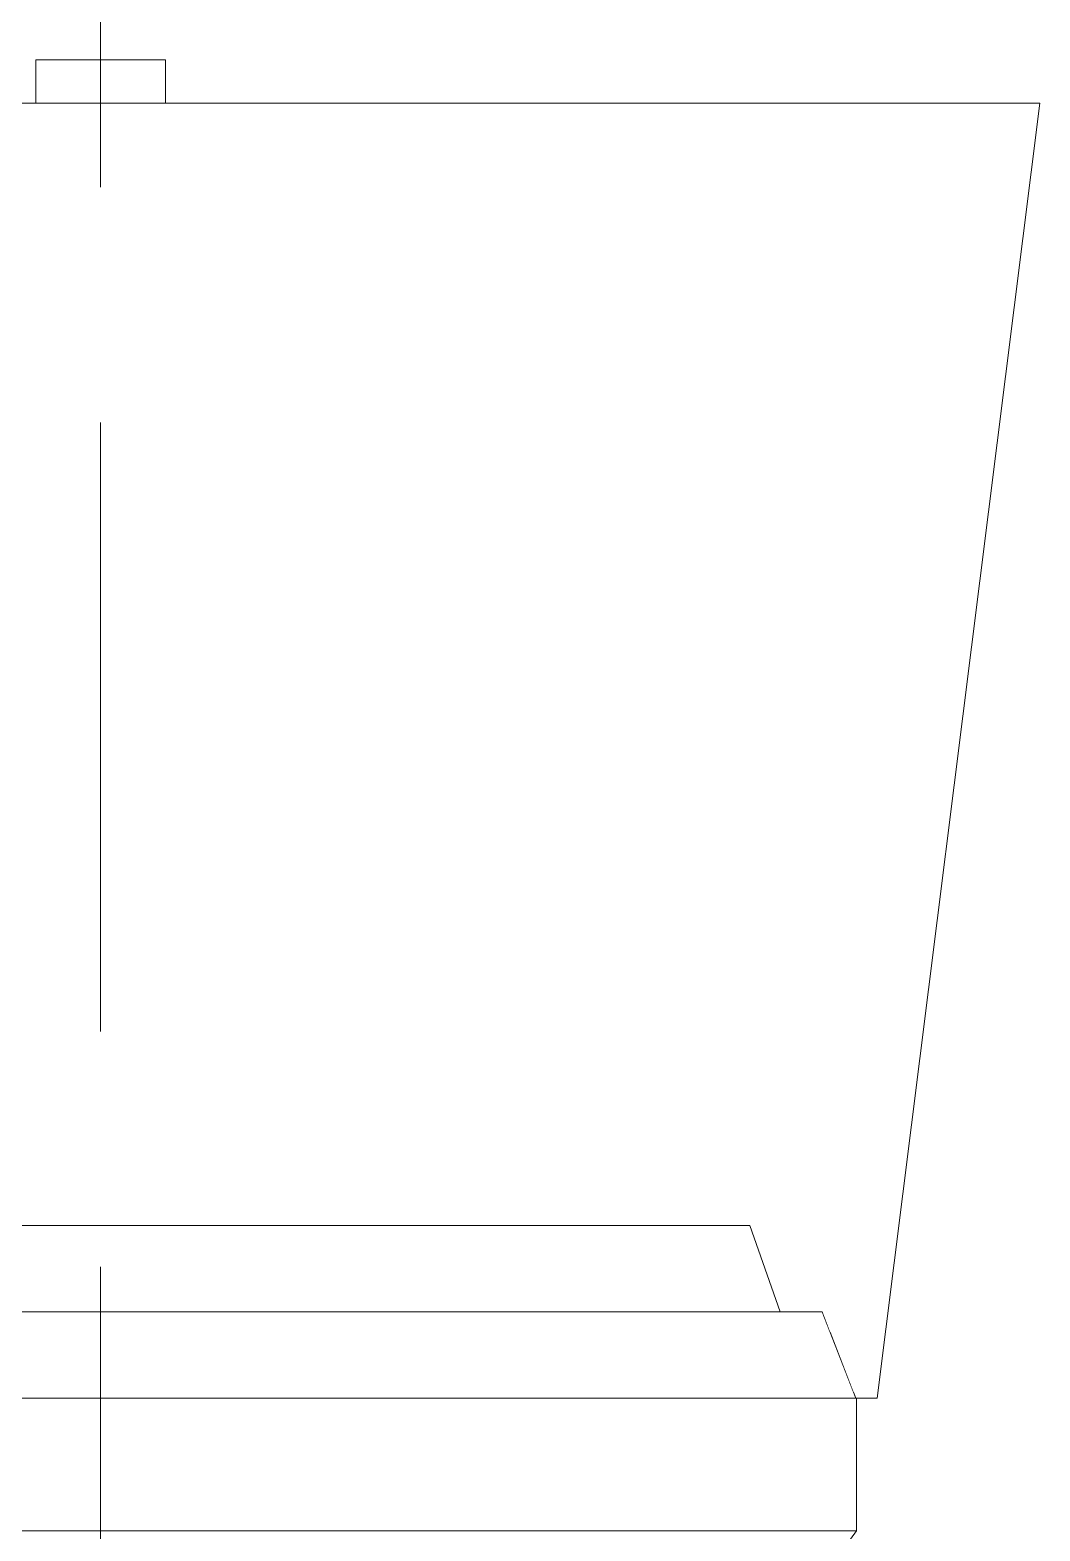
# Model space of a CAD drawing. Header units: millimetres. Extents: x 14397 to 67587, y -11631 to -8348.
# Drawn here: x 15923.7 to 16157.5, y -10928.2 to -10580.5 of the extents above; entities that cross this region are included whole.
import ezdxf

# ---------------------------------------------------------------- set-up
doc = ezdxf.new("R2010")
doc.units = ezdxf.units.MM
doc.header["$MEASUREMENT"] = 0
doc.linetypes.add('Hidden Line', pattern=[195.611112, 141.111112, -54.5])
doc.linetypes.add('Wipeout_Contour', pattern=[1000, 0, -1000])
doc.layers.add('NewA-Ee_40_20-M_GeneralFFAndEInternalSanitary', color=7, linetype='Continuous')
doc.layers.add('NewA-Zz_80_45_00-P_DetailInternal', color=7, linetype='Continuous')

# ---------------------------------------------------------------- blocks, each defined once
blk = doc.blocks.new('Section Elem_3_1', base_point=(6197.13, -111297.47))
at = {"color": 254, "linetype": 'Wipeout_Contour', "lineweight": 0, "ltscale": 58233.597259}
blk.add_wipeout([(16119.85, -10897.47), (16152.46, -10597.47), (16118.42, -10897.47)], dxfattribs=at).dxf.layer = 'NewA-Ee_40_20-M_GeneralFFAndEInternalSanitary'
at = {"color": 254, "linetype": 'Wipeout_Contour', "lineweight": 0, "ltscale": 58398.121299}
blk.add_wipeout([(16015.06, -11061.57), (16017.95, -11061.57), (16110.69, -10928.24)], dxfattribs=at).dxf.layer = 'NewA-Ee_40_20-M_GeneralFFAndEInternalSanitary'
at = {"color": 254, "linetype": 'Wipeout_Contour', "lineweight": 0, "ltscale": 58098.624633}
blk.add_wipeout([(16119.85, -10897.47), (16157.53, -10597.47), (16152.46, -10597.47)], dxfattribs=at).dxf.layer = 'NewA-Ee_40_20-M_GeneralFFAndEInternalSanitary'
at = {"color": 254, "linetype": 'Wipeout_Contour', "lineweight": 0, "ltscale": 58403.997663}
blk.add_wipeout([(16110.69, -10928.24), (16017.95, -11061.57), (16115.04, -10928.24)], dxfattribs=at).dxf.layer = 'NewA-Ee_40_20-M_GeneralFFAndEInternalSanitary'
at = {"color": 254, "linetype": 'Wipeout_Contour', "lineweight": 0, "ltscale": 58381.818754}
blk.add_wipeout([(16008.34, -11061.57), (16015.06, -11061.57), (16100.59, -10928.24)], dxfattribs=at).dxf.layer = 'NewA-Ee_40_20-M_GeneralFFAndEInternalSanitary'
at = {"color": 254, "linetype": 'Wipeout_Contour', "lineweight": 0, "ltscale": 58389.707203}
blk.add_wipeout([(16100.59, -10928.24), (16015.06, -11061.57), (16110.69, -10928.24)], dxfattribs=at).dxf.layer = 'NewA-Ee_40_20-M_GeneralFFAndEInternalSanitary'
at = {"color": 254, "linetype": 'Wipeout_Contour', "lineweight": 0, "ltscale": 77842.391551}
blk.add_wipeout([(16115.04, -10897.47), (16110.69, -10897.47), (16110.69, -10928.24), (16115.04, -10928.24)], dxfattribs=at).dxf.layer = 'NewA-Ee_40_20-M_GeneralFFAndEInternalSanitary'
at = {"color": 254, "linetype": 'Wipeout_Contour', "lineweight": 0, "ltscale": 58354.756193}
blk.add_wipeout([(16008.34, -11061.57), (16084.96, -10928.24), (15997.93, -11061.57)], dxfattribs=at).dxf.layer = 'NewA-Ee_40_20-M_GeneralFFAndEInternalSanitary'
at = {"color": 254, "linetype": 'Wipeout_Contour', "lineweight": 0, "ltscale": 58362.944693}
blk.add_wipeout([(16008.34, -11061.57), (16100.59, -10928.24), (16084.96, -10928.24)], dxfattribs=at).dxf.layer = 'NewA-Ee_40_20-M_GeneralFFAndEInternalSanitary'
at = {"color": 254, "linetype": 'Wipeout_Contour', "lineweight": 0, "ltscale": 77818.468849}
blk.add_wipeout([(16110.69, -10928.24), (16110.69, -10897.47), (16100.59, -10897.47), (16100.59, -10928.24)], dxfattribs=at).dxf.layer = 'NewA-Ee_40_20-M_GeneralFFAndEInternalSanitary'
at = {"color": 254, "linetype": 'Wipeout_Contour', "lineweight": 0, "ltscale": 58317.00665}
blk.add_wipeout([(15997.93, -11061.57), (16059.71, -10928.24), (15987.84, -11061.57)], dxfattribs=at).dxf.layer = 'NewA-Ee_40_20-M_GeneralFFAndEInternalSanitary'
at = {"layer": 'NewA-Ee_40_20-M_GeneralFFAndEInternalSanitary', "color": 1, "linetype": 'Continuous', "lineweight": 18}
blk.add_line((16115.04, -10928.24), (16110.69, -10928.24), dxfattribs=at)
at = {"color": 254, "linetype": 'Wipeout_Contour', "lineweight": 0, "ltscale": 58320.673216}
blk.add_wipeout([(15997.93, -11061.57), (16084.96, -10928.24), (16059.71, -10928.24)], dxfattribs=at).dxf.layer = 'NewA-Ee_40_20-M_GeneralFFAndEInternalSanitary'
at = {"color": 254, "linetype": 'Wipeout_Contour', "lineweight": 0, "ltscale": 77775.87819}
blk.add_wipeout([(16100.59, -10928.24), (16100.59, -10897.47), (16084.96, -10897.47), (16084.96, -10928.24)], dxfattribs=at).dxf.layer = 'NewA-Ee_40_20-M_GeneralFFAndEInternalSanitary'
at = {"color": 254, "linetype": 'Wipeout_Contour', "lineweight": 0, "ltscale": 58268.868279}
blk.add_wipeout([(15987.84, -11061.57), (16025.3, -10928.24), (15974.1, -11061.57)], dxfattribs=at).dxf.layer = 'NewA-Ee_40_20-M_GeneralFFAndEInternalSanitary'
at = {"layer": 'NewA-Ee_40_20-M_GeneralFFAndEInternalSanitary', "color": 1, "linetype": 'Continuous', "lineweight": 18}
blk.add_line((16110.69, -10928.24), (16100.59, -10928.24), dxfattribs=at)
at = {"color": 254, "linetype": 'Wipeout_Contour', "lineweight": 0, "ltscale": 58210.030942}
blk.add_wipeout([(15974.1, -11061.57), (15984.37, -10928.24), (15957.74, -11061.57)], dxfattribs=at).dxf.layer = 'NewA-Ee_40_20-M_GeneralFFAndEInternalSanitary'
at = {"color": 254, "linetype": 'Wipeout_Contour', "lineweight": 0, "ltscale": 58263.221285}
blk.add_wipeout([(15987.84, -11061.57), (16059.71, -10928.24), (16025.3, -10928.24)], dxfattribs=at).dxf.layer = 'NewA-Ee_40_20-M_GeneralFFAndEInternalSanitary'
at = {"color": 254, "linetype": 'Wipeout_Contour', "lineweight": 0, "ltscale": 77708.230815}
blk.add_wipeout([(16084.96, -10928.24), (16084.96, -10897.47), (16059.71, -10897.47), (16059.71, -10928.24)], dxfattribs=at).dxf.layer = 'NewA-Ee_40_20-M_GeneralFFAndEInternalSanitary'
at = {"color": 254, "linetype": 'Wipeout_Contour', "lineweight": 0, "ltscale": 58145.959726}
blk.add_wipeout([(15957.74, -11061.57), (15940.03, -10928.24), (15940.03, -11061.57)], dxfattribs=at).dxf.layer = 'NewA-Ee_40_20-M_GeneralFFAndEInternalSanitary'
at = {"color": 254, "linetype": 'Wipeout_Contour', "lineweight": 0, "ltscale": 58189.937803}
blk.add_wipeout([(15974.1, -11061.57), (16025.3, -10928.24), (15984.37, -10928.24)], dxfattribs=at).dxf.layer = 'NewA-Ee_40_20-M_GeneralFFAndEInternalSanitary'
at = {"layer": 'NewA-Ee_40_20-M_GeneralFFAndEInternalSanitary', "color": 1, "linetype": 'Continuous', "lineweight": 18}
blk.add_line((16100.59, -10928.24), (16084.96, -10928.24), dxfattribs=at)
at = {"color": 254, "linetype": 'Wipeout_Contour', "lineweight": 0, "ltscale": 77609.559009}
blk.add_wipeout([(16059.71, -10928.24), (16059.71, -10897.47), (16025.3, -10897.47), (16025.3, -10928.24)], dxfattribs=at).dxf.layer = 'NewA-Ee_40_20-M_GeneralFFAndEInternalSanitary'
at = {"color": 254, "linetype": 'Wipeout_Contour', "lineweight": 0, "ltscale": 58105.940372}
blk.add_wipeout([(15957.74, -11061.57), (15984.37, -10928.24), (15940.03, -10928.24)], dxfattribs=at).dxf.layer = 'NewA-Ee_40_20-M_GeneralFFAndEInternalSanitary'
at = {"layer": 'NewA-Ee_40_20-M_GeneralFFAndEInternalSanitary', "color": 1, "linetype": 'Continuous', "lineweight": 18}
blk.add_line((16084.96, -10928.24), (16059.71, -10928.24), dxfattribs=at)
at = {"color": 254, "linetype": 'Wipeout_Contour', "lineweight": 0, "ltscale": 77485.0109}
blk.add_wipeout([(16025.3, -10928.24), (16025.3, -10897.47), (15984.37, -10897.47), (15984.37, -10928.24)], dxfattribs=at).dxf.layer = 'NewA-Ee_40_20-M_GeneralFFAndEInternalSanitary'
at = {"color": 254, "linetype": 'Wipeout_Contour', "lineweight": 0, "ltscale": 58079.81678}
blk.add_wipeout([(15940.03, -11061.57), (15895.7, -10928.24), (15922.32, -11061.57)], dxfattribs=at).dxf.layer = 'NewA-Ee_40_20-M_GeneralFFAndEInternalSanitary'
at = {"layer": 'NewA-Ee_40_20-M_GeneralFFAndEInternalSanitary', "color": 1, "linetype": 'Continuous', "lineweight": 18}
for p, q in [((16017.95, -11061.57), (16115.04, -10928.24)), ((16059.71, -10928.24), (16025.3, -10928.24))]:
    blk.add_line(p, q, dxfattribs=at)
at = {"color": 254, "linetype": 'Wipeout_Contour', "lineweight": 0, "ltscale": 58017.762383}
blk.add_wipeout([(15940.03, -11061.57), (15940.03, -10928.24), (15895.7, -10928.24)], dxfattribs=at).dxf.layer = 'NewA-Ee_40_20-M_GeneralFFAndEInternalSanitary'
at = {"color": 254, "linetype": 'Wipeout_Contour', "lineweight": 0, "ltscale": 77344.167621}
blk.add_wipeout([(15984.37, -10928.24), (15984.37, -10897.47), (15940.03, -10897.47), (15940.03, -10928.24)], dxfattribs=at).dxf.layer = 'NewA-Ee_40_20-M_GeneralFFAndEInternalSanitary'
at = {"layer": 'NewA-Ee_40_20-M_GeneralFFAndEInternalSanitary', "color": 1, "linetype": 'Continuous', "lineweight": 18}
blk.add_line((16025.3, -10928.24), (15984.37, -10928.24), dxfattribs=at)
at = {"color": 254, "linetype": 'Wipeout_Contour', "lineweight": 0, "ltscale": 58058.316039}
blk.add_wipeout([(15984.32, -10897.47), (16025.22, -10897.47), (15982.19, -10877.47)], dxfattribs=at).dxf.layer = 'NewA-Ee_40_20-M_GeneralFFAndEInternalSanitary'
at = {"color": 254, "linetype": 'Wipeout_Contour', "lineweight": 0, "ltscale": 77197.841138}
blk.add_wipeout([(15940.03, -10928.24), (15940.03, -10897.47), (15895.7, -10897.47), (15895.7, -10928.24)], dxfattribs=at).dxf.layer = 'NewA-Ee_40_20-M_GeneralFFAndEInternalSanitary'
at = {"layer": 'NewA-Ee_40_20-M_GeneralFFAndEInternalSanitary', "color": 1, "linetype": 'Continuous', "lineweight": 18}
for p, q in [((15940.03, -10928.24), (15895.7, -10928.24)), ((15984.37, -10928.24), (15940.03, -10928.24))]:
    blk.add_line(p, q, dxfattribs=at)
at = {"color": 254, "linetype": 'Wipeout_Contour', "lineweight": 0, "ltscale": 57845.183995}
blk.add_wipeout([(15895.75, -10897.47), (15940.03, -10897.47), (15897.88, -10877.47)], dxfattribs=at).dxf.layer = 'NewA-Ee_40_20-M_GeneralFFAndEInternalSanitary'
at = {"color": 254, "linetype": 'Wipeout_Contour', "lineweight": 0, "ltscale": 58152.695505}
blk.add_wipeout([(16025.22, -10897.47), (16059.59, -10897.47), (16021.11, -10877.47)], dxfattribs=at).dxf.layer = 'NewA-Ee_40_20-M_GeneralFFAndEInternalSanitary'
at = {"color": 254, "linetype": 'Wipeout_Contour', "lineweight": 0, "ltscale": 57953.14588}
blk.add_wipeout([(15940.03, -10897.47), (15984.32, -10897.47), (15940.03, -10877.47)], dxfattribs=at).dxf.layer = 'NewA-Ee_40_20-M_GeneralFFAndEInternalSanitary'
at = {"color": 254, "linetype": 'Wipeout_Contour', "lineweight": 0, "ltscale": 58229.010956}
blk.add_wipeout([(16059.59, -10897.47), (16084.81, -10897.47), (16053.82, -10877.47)], dxfattribs=at).dxf.layer = 'NewA-Ee_40_20-M_GeneralFFAndEInternalSanitary'
at = {"color": 254, "linetype": 'Wipeout_Contour', "lineweight": 0, "ltscale": 57975.347852}
blk.add_wipeout([(15940.03, -10877.47), (15984.32, -10897.47), (15982.19, -10877.47)], dxfattribs=at).dxf.layer = 'NewA-Ee_40_20-M_GeneralFFAndEInternalSanitary'
at = {"color": 254, "linetype": 'Wipeout_Contour', "lineweight": 0, "ltscale": 58282.586477}
blk.add_wipeout([(16084.81, -10897.47), (16100.42, -10897.47), (16077.83, -10877.47)], dxfattribs=at).dxf.layer = 'NewA-Ee_40_20-M_GeneralFFAndEInternalSanitary'
at = {"color": 254, "linetype": 'Wipeout_Contour', "lineweight": 0, "ltscale": 57869.096952}
blk.add_wipeout([(15897.88, -10877.47), (15940.03, -10897.47), (15940.03, -10877.47)], dxfattribs=at).dxf.layer = 'NewA-Ee_40_20-M_GeneralFFAndEInternalSanitary'
at = {"color": 254, "linetype": 'Wipeout_Contour', "lineweight": 0, "ltscale": 58076.213127}
blk.add_wipeout([(15982.19, -10877.47), (16025.22, -10897.47), (16021.11, -10877.47)], dxfattribs=at).dxf.layer = 'NewA-Ee_40_20-M_GeneralFFAndEInternalSanitary'
at = {"color": 254, "linetype": 'Wipeout_Contour', "lineweight": 0, "ltscale": 58316.363436}
blk.add_wipeout([(16100.42, -10897.47), (16110.51, -10897.47), (16093.02, -10877.47)], dxfattribs=at).dxf.layer = 'NewA-Ee_40_20-M_GeneralFFAndEInternalSanitary'
at = {"layer": 'NewA-Ee_40_20-M_GeneralFFAndEInternalSanitary', "color": 1, "linetype": 'Continuous', "lineweight": 18}
for p, q in [((15895.75, -10897.47), (15940.03, -10897.47)), ((15940.03, -10897.47), (15984.32, -10897.47)), ((15984.32, -10897.47), (15984.37, -10897.47)), ((15984.37, -10897.47), (15984.32, -10897.47))]:
    blk.add_line(p, q, dxfattribs=at)
at = {"color": 254, "linetype": 'Wipeout_Contour', "lineweight": 0, "ltscale": 58163.95717}
blk.add_wipeout([(16021.11, -10877.47), (16059.59, -10897.47), (16053.82, -10877.47)], dxfattribs=at).dxf.layer = 'NewA-Ee_40_20-M_GeneralFFAndEInternalSanitary'
at = {"color": 254, "linetype": 'Wipeout_Contour', "lineweight": 0, "ltscale": 77772.084121}
blk.add_wipeout([(16102.84, -10877.47), (16110.51, -10897.47), (16114.86, -10897.47), (16107.07, -10877.47)], dxfattribs=at).dxf.layer = 'NewA-Ee_40_20-M_GeneralFFAndEInternalSanitary'
at = {"layer": 'NewA-Ee_40_20-M_GeneralFFAndEInternalSanitary', "color": 1, "linetype": 'Continuous', "lineweight": 18}
blk.add_line((16025.3, -10897.47), (15984.37, -10897.47), dxfattribs=at)
at = {"color": 254, "linetype": 'Wipeout_Contour', "lineweight": 0, "ltscale": 77670.900094}
blk.add_wipeout([(16114.47, -10896.49), (16114.86, -10897.47), (16118.42, -10897.47), (16138.24, -10597.47)], dxfattribs=at).dxf.layer = 'NewA-Ee_40_20-M_GeneralFFAndEInternalSanitary'
at = {"color": 254, "linetype": 'Wipeout_Contour', "lineweight": 0, "ltscale": 58095.35003}
blk.add_wipeout([(16047.63, -10877.47), (16013, -10857.47), (16016.7, -10877.47)], dxfattribs=at).dxf.layer = 'NewA-Ee_40_20-M_GeneralFFAndEInternalSanitary'
at = {"color": 254, "linetype": 'Wipeout_Contour', "lineweight": 0, "ltscale": 58231.842532}
blk.add_wipeout([(16053.82, -10877.47), (16084.81, -10897.47), (16077.83, -10877.47)], dxfattribs=at).dxf.layer = 'NewA-Ee_40_20-M_GeneralFFAndEInternalSanitary'
at = {"layer": 'NewA-Ee_40_20-M_GeneralFFAndEInternalSanitary', "color": 1, "linetype": 'Continuous', "lineweight": 18}
blk.add_line((16059.71, -10897.47), (16025.3, -10897.47), dxfattribs=at)
at = {"color": 254, "linetype": 'Wipeout_Contour', "lineweight": 0, "ltscale": 58081.544702}
blk.add_wipeout([(16138.24, -10597.47), (16118.42, -10897.47), (16152.46, -10597.47)], dxfattribs=at).dxf.layer = 'NewA-Ee_40_20-M_GeneralFFAndEInternalSanitary'
at = {"color": 254, "linetype": 'Wipeout_Contour', "lineweight": 0, "ltscale": 58104.262379}
blk.add_wipeout([(16047.63, -10877.47), (16042.45, -10857.47), (16013, -10857.47)], dxfattribs=at).dxf.layer = 'NewA-Ee_40_20-M_GeneralFFAndEInternalSanitary'
at = {"color": 254, "linetype": 'Wipeout_Contour', "lineweight": 0, "ltscale": 58277.321154}
blk.add_wipeout([(16077.83, -10877.47), (16100.42, -10897.47), (16093.02, -10877.47)], dxfattribs=at).dxf.layer = 'NewA-Ee_40_20-M_GeneralFFAndEInternalSanitary'
at = {"layer": 'NewA-Ee_40_20-M_GeneralFFAndEInternalSanitary', "color": 1, "linetype": 'Continuous', "lineweight": 18}
for p, q in [((16157.53, -10597.47), (16152.46, -10597.47)), ((16084.96, -10897.47), (16059.71, -10897.47))]:
    blk.add_line(p, q, dxfattribs=at)
at = {"color": 254, "linetype": 'Wipeout_Contour', "lineweight": 0, "ltscale": 58010.376465}
blk.add_wipeout([(16016.7, -10877.47), (15977.97, -10857.47), (15979.89, -10877.47)], dxfattribs=at).dxf.layer = 'NewA-Ee_40_20-M_GeneralFFAndEInternalSanitary'
at = {"color": 254, "linetype": 'Wipeout_Contour', "lineweight": 0, "ltscale": 58306.485979}
blk.add_wipeout([(16093.02, -10877.47), (16110.51, -10897.47), (16102.84, -10877.47)], dxfattribs=at).dxf.layer = 'NewA-Ee_40_20-M_GeneralFFAndEInternalSanitary'
at = {"layer": 'NewA-Ee_40_20-M_GeneralFFAndEInternalSanitary', "color": 1, "linetype": 'Continuous', "lineweight": 18}
blk.add_line((16100.59, -10897.47), (16084.96, -10897.47), dxfattribs=at)
at = {"color": 254, "linetype": 'Wipeout_Contour', "lineweight": 0, "ltscale": 58182.595319}
blk.add_wipeout([(16117.6, -10597.47), (16109.01, -10882.46), (16114.41, -10896.32)], dxfattribs=at).dxf.layer = 'NewA-Ee_40_20-M_GeneralFFAndEInternalSanitary'
at = {"color": 254, "linetype": 'Wipeout_Contour', "lineweight": 0, "ltscale": 58025.255773}
blk.add_wipeout([(16016.7, -10877.47), (16013, -10857.47), (15977.97, -10857.47)], dxfattribs=at).dxf.layer = 'NewA-Ee_40_20-M_GeneralFFAndEInternalSanitary'
at = {"color": 254, "linetype": 'Wipeout_Contour', "lineweight": 0, "ltscale": 77671.35626}
blk.add_wipeout([(16090.37, -10857.47), (16086.56, -10857.47), (16093.46, -10877.47), (16097.37, -10877.47)], dxfattribs=at).dxf.layer = 'NewA-Ee_40_20-M_GeneralFFAndEInternalSanitary'
at = {"layer": 'NewA-Ee_40_20-M_GeneralFFAndEInternalSanitary', "color": 1, "linetype": 'Continuous', "lineweight": 18}
for p, q in [((15982.19, -10877.47), (16021.11, -10877.47)), ((16110.69, -10897.47), (16100.59, -10897.47))]:
    blk.add_line(p, q, dxfattribs=at)
at = {"color": 254, "linetype": 'Wipeout_Contour', "lineweight": 0, "ltscale": 77502.26627}
blk.add_wipeout([(16117.6, -10597.47), (16114.41, -10896.32), (16114.47, -10896.49), (16138.24, -10597.47)], dxfattribs=at).dxf.layer = 'NewA-Ee_40_20-M_GeneralFFAndEInternalSanitary'
at = {"color": 254, "linetype": 'Wipeout_Contour', "lineweight": 0, "ltscale": 57915.678923}
blk.add_wipeout([(15979.89, -10877.47), (15940.03, -10857.47), (15940.03, -10877.47)], dxfattribs=at).dxf.layer = 'NewA-Ee_40_20-M_GeneralFFAndEInternalSanitary'
at = {"color": 254, "linetype": 'Wipeout_Contour', "lineweight": 0, "ltscale": 58242.673682}
blk.add_wipeout([(16093.46, -10877.47), (16077.72, -10857.47), (16084.38, -10877.47)], dxfattribs=at).dxf.layer = 'NewA-Ee_40_20-M_GeneralFFAndEInternalSanitary'
at = {"layer": 'NewA-Ee_40_20-M_GeneralFFAndEInternalSanitary', "color": 1, "linetype": 'Continuous', "lineweight": 18}
for p, q in [((16119.85, -10897.47), (16157.53, -10597.47)), ((16152.46, -10597.47), (16138.24, -10597.47)), ((16115.04, -10897.47), (16110.69, -10897.47)), ((16115.04, -10928.24), (16115.04, -10897.47)), ((16118.42, -10897.47), (16115.04, -10897.47)), ((16119.85, -10897.47), (16118.42, -10897.47))]:
    blk.add_line(p, q, dxfattribs=at)
at = {"color": 254, "linetype": 'Wipeout_Contour', "lineweight": 0, "ltscale": 57934.429024}
blk.add_wipeout([(15979.89, -10877.47), (15977.97, -10857.47), (15940.03, -10857.47)], dxfattribs=at).dxf.layer = 'NewA-Ee_40_20-M_GeneralFFAndEInternalSanitary'
at = {"color": 254, "linetype": 'Wipeout_Contour', "lineweight": 0, "ltscale": 58232.603416}
blk.add_wipeout([(16093.46, -10877.47), (16086.56, -10857.47), (16077.72, -10857.47)], dxfattribs=at).dxf.layer = 'NewA-Ee_40_20-M_GeneralFFAndEInternalSanitary'
at = {"color": 254, "linetype": 'Wipeout_Contour', "lineweight": 0, "ltscale": 57843.519475}
blk.add_wipeout([(15978.9, -10597.47), (15980.54, -10857.47), (16015.77, -10857.47)], dxfattribs=at).dxf.layer = 'NewA-Ee_40_20-M_GeneralFFAndEInternalSanitary'
at = {"color": 254, "linetype": 'Wipeout_Contour', "lineweight": 0, "ltscale": 97007.728847}
blk.add_wipeout([(16107.7, -10879.09), (16094.53, -10597.47), (16101.53, -10877.47), (16102.84, -10877.47), (16107.07, -10877.47)], dxfattribs=at).dxf.layer = 'NewA-Ee_40_20-M_GeneralFFAndEInternalSanitary'
at = {"color": 254, "linetype": 'Wipeout_Contour', "lineweight": 0, "ltscale": 57818.451097}
blk.add_wipeout([(15940.03, -10877.47), (15902.1, -10857.47), (15900.18, -10877.47)], dxfattribs=at).dxf.layer = 'NewA-Ee_40_20-M_GeneralFFAndEInternalSanitary'
at = {"color": 254, "linetype": 'Wipeout_Contour', "lineweight": 0, "ltscale": 58212.275427}
blk.add_wipeout([(16084.38, -10877.47), (16064.05, -10857.47), (16070.33, -10877.47)], dxfattribs=at).dxf.layer = 'NewA-Ee_40_20-M_GeneralFFAndEInternalSanitary'
at = {"color": 254, "linetype": 'Wipeout_Contour', "lineweight": 0, "ltscale": 77437.265118}
blk.add_wipeout([(16117.6, -10597.47), (16094.53, -10597.47), (16107.7, -10879.09), (16109.01, -10882.46)], dxfattribs=at).dxf.layer = 'NewA-Ee_40_20-M_GeneralFFAndEInternalSanitary'
at = {"color": 254, "linetype": 'Wipeout_Contour', "lineweight": 0, "ltscale": 57838.744833}
blk.add_wipeout([(15940.03, -10877.47), (15940.03, -10857.47), (15902.1, -10857.47)], dxfattribs=at).dxf.layer = 'NewA-Ee_40_20-M_GeneralFFAndEInternalSanitary'
at = {"color": 254, "linetype": 'Wipeout_Contour', "lineweight": 0, "ltscale": 58206.338628}
blk.add_wipeout([(16084.38, -10877.47), (16077.72, -10857.47), (16064.05, -10857.47)], dxfattribs=at).dxf.layer = 'NewA-Ee_40_20-M_GeneralFFAndEInternalSanitary'
at = {"layer": 'NewA-Ee_40_20-M_GeneralFFAndEInternalSanitary', "color": 1, "linetype": 'Continuous', "lineweight": 18}
for p, q in [((16138.24, -10597.47), (16117.6, -10597.47)), ((15897.88, -10877.47), (15940.03, -10877.47)), ((15940.03, -10877.47), (15982.19, -10877.47)), ((16107.07, -10877.47), (16114.86, -10897.47))]:
    blk.add_line(p, q, dxfattribs=at)
at = {"color": 254, "linetype": 'Wipeout_Contour', "lineweight": 0, "ltscale": 57644.905336}
blk.add_wipeout([(15899.53, -10857.47), (15934.85, -10857.47), (15901.16, -10597.47)], dxfattribs=at).dxf.layer = 'NewA-Ee_40_20-M_GeneralFFAndEInternalSanitary'
at = {"color": 254, "linetype": 'Wipeout_Contour', "lineweight": 0, "ltscale": 58164.052482}
blk.add_wipeout([(16070.33, -10877.47), (16042.45, -10857.47), (16047.63, -10877.47)], dxfattribs=at).dxf.layer = 'NewA-Ee_40_20-M_GeneralFFAndEInternalSanitary'
at = {"color": 254, "linetype": 'Wipeout_Contour', "lineweight": 0, "ltscale": 76818.339426}
blk.add_wipeout([(15901.16, -10597.47), (15934.85, -10857.47), (15940.03, -10857.47), (15940.03, -10597.47)], dxfattribs=at).dxf.layer = 'NewA-Ee_40_20-M_GeneralFFAndEInternalSanitary'
at = {"color": 254, "linetype": 'Wipeout_Contour', "lineweight": 0, "ltscale": 58165.386873}
blk.add_wipeout([(16070.33, -10877.47), (16064.05, -10857.47), (16042.45, -10857.47)], dxfattribs=at).dxf.layer = 'NewA-Ee_40_20-M_GeneralFFAndEInternalSanitary'
at = {"layer": 'NewA-Ee_40_20-M_GeneralFFAndEInternalSanitary', "color": 1, "linetype": 'Continuous', "lineweight": 18}
blk.add_line((16021.11, -10877.47), (16053.82, -10877.47), dxfattribs=at)
at = {"color": 254, "linetype": 'Wipeout_Contour', "lineweight": 0, "ltscale": 76504.815516}
blk.add_wipeout([(15925.32, -10597.47), (15925.32, -10587.47), (15925.03, -10587.47), (15925.03, -10597.47)], dxfattribs=at).dxf.layer = 'NewA-Ee_40_20-M_GeneralFFAndEInternalSanitary'
at = {"color": 254, "linetype": 'Wipeout_Contour', "lineweight": 0, "ltscale": 57744.247913}
blk.add_wipeout([(15940.03, -10597.47), (15940.03, -10857.47), (15975.35, -10857.47)], dxfattribs=at).dxf.layer = 'NewA-Ee_40_20-M_GeneralFFAndEInternalSanitary'
at = {"color": 254, "linetype": 'Wipeout_Contour', "lineweight": 0, "ltscale": 96893.533835}
blk.add_wipeout([(16056.25, -10597.47), (16061.14, -10857.47), (16090.37, -10857.47), (16097.37, -10877.47), (16098.98, -10877.47)], dxfattribs=at).dxf.layer = 'NewA-Ee_40_20-M_GeneralFFAndEInternalSanitary'
at = {"color": 254, "linetype": 'Wipeout_Contour', "lineweight": 0, "ltscale": 77368.420135}
blk.add_wipeout([(16094.53, -10597.47), (16056.25, -10597.47), (16098.98, -10877.47), (16101.53, -10877.47)], dxfattribs=at).dxf.layer = 'NewA-Ee_40_20-M_GeneralFFAndEInternalSanitary'
at = {"layer": 'NewA-Ee_40_20-M_GeneralFFAndEInternalSanitary', "color": 1, "linetype": 'Continuous', "lineweight": 18}
for p, q in [((16117.6, -10597.47), (16094.53, -10597.47)), ((16077.72, -10857.47), (16064.05, -10857.47)), ((16086.56, -10857.47), (16077.72, -10857.47)), ((16090.37, -10857.47), (16086.56, -10857.47)), ((16097.37, -10877.47), (16090.37, -10857.47)), ((16053.82, -10877.47), (16077.83, -10877.47)), ((16077.83, -10877.47), (16093.02, -10877.47)), ((16093.02, -10877.47), (16102.84, -10877.47)), ((16102.84, -10877.47), (16107.07, -10877.47))]:
    blk.add_line(p, q, dxfattribs=at)
at = {"color": 254, "linetype": 'Wipeout_Contour', "lineweight": 0, "ltscale": 57942.547349}
blk.add_wipeout([(16017.67, -10597.47), (16020.94, -10857.47), (16055.99, -10857.47)], dxfattribs=at).dxf.layer = 'NewA-Ee_40_20-M_GeneralFFAndEInternalSanitary'
at = {"color": 254, "linetype": 'Wipeout_Contour', "lineweight": 0, "ltscale": 77212.807343}
blk.add_wipeout([(16017.67, -10597.47), (16055.99, -10857.47), (16061.14, -10857.47), (16056.25, -10597.47)], dxfattribs=at).dxf.layer = 'NewA-Ee_40_20-M_GeneralFFAndEInternalSanitary'
at = {"layer": 'NewA-Ee_40_20-M_GeneralFFAndEInternalSanitary', "color": 1, "linetype": 'Continuous', "lineweight": 18}
for p, q in [((16094.53, -10597.47), (16056.25, -10597.47)), ((16064.05, -10857.47), (16042.45, -10857.47))]:
    blk.add_line(p, q, dxfattribs=at)
at = {"color": 254, "linetype": 'Wipeout_Contour', "lineweight": 0, "ltscale": 77081.678288}
blk.add_wipeout([(16017.67, -10597.47), (15978.9, -10597.47), (16015.77, -10857.47), (16020.94, -10857.47)], dxfattribs=at).dxf.layer = 'NewA-Ee_40_20-M_GeneralFFAndEInternalSanitary'
at = {"layer": 'NewA-Ee_40_20-M_GeneralFFAndEInternalSanitary', "color": 1, "linetype": 'Continuous', "lineweight": 18}
for p, q in [((16056.25, -10597.47), (16017.67, -10597.47)), ((16042.45, -10857.47), (16013, -10857.47))]:
    blk.add_line(p, q, dxfattribs=at)
at = {"color": 254, "linetype": 'Wipeout_Contour', "lineweight": 0, "ltscale": 76950.078695}
blk.add_wipeout([(15978.9, -10597.47), (15940.03, -10597.47), (15975.35, -10857.47), (15980.54, -10857.47)], dxfattribs=at).dxf.layer = 'NewA-Ee_40_20-M_GeneralFFAndEInternalSanitary'
at = {"layer": 'NewA-Ee_40_20-M_GeneralFFAndEInternalSanitary', "color": 1, "linetype": 'Continuous', "lineweight": 18}
for p, q in [((16017.67, -10597.47), (15978.9, -10597.47)), ((15940.03, -10857.47), (15902.1, -10857.47)), ((15977.97, -10857.47), (15940.03, -10857.47)), ((16013, -10857.47), (15977.97, -10857.47))]:
    blk.add_line(p, q, dxfattribs=at)
at = {"color": 254, "linetype": 'Wipeout_Contour', "lineweight": 0, "ltscale": 76603.800254}
blk.add_wipeout([(15955.03, -10597.47), (15955.03, -10587.47), (15954.75, -10587.47), (15954.75, -10597.47)], dxfattribs=at).dxf.layer = 'NewA-Ee_40_20-M_GeneralFFAndEInternalSanitary'
at = {"color": 254, "linetype": 'Wipeout_Contour', "lineweight": 0, "ltscale": 76601.897777}
blk.add_wipeout([(15954.75, -10597.47), (15954.75, -10587.47), (15953.89, -10587.47), (15953.89, -10597.47)], dxfattribs=at).dxf.layer = 'NewA-Ee_40_20-M_GeneralFFAndEInternalSanitary'
at = {"color": 254, "linetype": 'Wipeout_Contour', "lineweight": 0, "ltscale": 76598.165979}
blk.add_wipeout([(15953.89, -10587.47), (15952.51, -10587.47), (15952.51, -10597.47), (15953.89, -10597.47)], dxfattribs=at).dxf.layer = 'NewA-Ee_40_20-M_GeneralFFAndEInternalSanitary'
at = {"layer": 'NewA-Ee_40_20-M_GeneralFFAndEInternalSanitary', "color": 1, "linetype": 'Continuous', "lineweight": 18}
for p, q in [((15955.03, -10587.47), (15954.75, -10587.47)), ((15955.03, -10597.47), (15955.03, -10587.47))]:
    blk.add_line(p, q, dxfattribs=at)
at = {"color": 254, "linetype": 'Wipeout_Contour', "lineweight": 0, "ltscale": 76592.748383}
blk.add_wipeout([(15952.51, -10597.47), (15952.51, -10587.47), (15950.64, -10587.47), (15950.64, -10597.47)], dxfattribs=at).dxf.layer = 'NewA-Ee_40_20-M_GeneralFFAndEInternalSanitary'
at = {"layer": 'NewA-Ee_40_20-M_GeneralFFAndEInternalSanitary', "color": 1, "linetype": 'Continuous', "lineweight": 18}
for p, q in [((15953.89, -10587.47), (15952.51, -10587.47)), ((15954.75, -10587.47), (15953.89, -10587.47))]:
    blk.add_line(p, q, dxfattribs=at)
at = {"color": 254, "linetype": 'Wipeout_Contour', "lineweight": 0, "ltscale": 76585.853328}
blk.add_wipeout([(15950.64, -10597.47), (15950.64, -10587.47), (15948.37, -10587.47), (15948.37, -10597.47)], dxfattribs=at).dxf.layer = 'NewA-Ee_40_20-M_GeneralFFAndEInternalSanitary'
at = {"layer": 'NewA-Ee_40_20-M_GeneralFFAndEInternalSanitary', "color": 1, "linetype": 'Continuous', "lineweight": 18}
blk.add_line((15952.51, -10587.47), (15950.64, -10587.47), dxfattribs=at)
at = {"color": 254, "linetype": 'Wipeout_Contour', "lineweight": 0, "ltscale": 76577.745944}
blk.add_wipeout([(15948.37, -10597.47), (15948.37, -10587.47), (15945.77, -10587.47), (15945.77, -10597.47)], dxfattribs=at).dxf.layer = 'NewA-Ee_40_20-M_GeneralFFAndEInternalSanitary'
at = {"layer": 'NewA-Ee_40_20-M_GeneralFFAndEInternalSanitary', "color": 1, "linetype": 'Continuous', "lineweight": 18}
blk.add_line((15950.64, -10587.47), (15948.37, -10587.47), dxfattribs=at)
at = {"color": 254, "linetype": 'Wipeout_Contour', "lineweight": 0, "ltscale": 76568.737938}
blk.add_wipeout([(15945.77, -10597.47), (15945.77, -10587.47), (15942.96, -10587.47), (15942.96, -10597.47)], dxfattribs=at).dxf.layer = 'NewA-Ee_40_20-M_GeneralFFAndEInternalSanitary'
at = {"layer": 'NewA-Ee_40_20-M_GeneralFFAndEInternalSanitary', "color": 1, "linetype": 'Continuous', "lineweight": 18}
blk.add_line((15948.37, -10587.47), (15945.77, -10587.47), dxfattribs=at)
at = {"color": 254, "linetype": 'Wipeout_Contour', "lineweight": 0, "ltscale": 76559.175594}
blk.add_wipeout([(15942.96, -10597.47), (15942.96, -10587.47), (15940.03, -10587.47), (15940.03, -10597.47)], dxfattribs=at).dxf.layer = 'NewA-Ee_40_20-M_GeneralFFAndEInternalSanitary'
at = {"layer": 'NewA-Ee_40_20-M_GeneralFFAndEInternalSanitary', "color": 1, "linetype": 'Continuous', "lineweight": 18}
blk.add_line((15945.77, -10587.47), (15942.96, -10587.47), dxfattribs=at)
at = {"color": 254, "linetype": 'Wipeout_Contour', "lineweight": 0, "ltscale": 76549.426447}
blk.add_wipeout([(15940.03, -10597.47), (15940.03, -10587.47), (15937.11, -10587.47), (15937.11, -10597.47)], dxfattribs=at).dxf.layer = 'NewA-Ee_40_20-M_GeneralFFAndEInternalSanitary'
at = {"layer": 'NewA-Ee_40_20-M_GeneralFFAndEInternalSanitary', "color": 1, "linetype": 'Continuous', "lineweight": 18}
for p, q in [((15942.96, -10587.47), (15940.03, -10587.47)), ((15978.9, -10597.47), (15940.03, -10597.47))]:
    blk.add_line(p, q, dxfattribs=at)
at = {"color": 254, "linetype": 'Wipeout_Contour', "lineweight": 0, "ltscale": 76539.865152}
blk.add_wipeout([(15937.11, -10597.47), (15937.11, -10587.47), (15934.29, -10587.47), (15934.29, -10597.47)], dxfattribs=at).dxf.layer = 'NewA-Ee_40_20-M_GeneralFFAndEInternalSanitary'
at = {"layer": 'NewA-Ee_40_20-M_GeneralFFAndEInternalSanitary', "color": 1, "linetype": 'Continuous', "lineweight": 18}
blk.add_line((15940.03, -10587.47), (15937.11, -10587.47), dxfattribs=at)
at = {"color": 254, "linetype": 'Wipeout_Contour', "lineweight": 0, "ltscale": 76530.859085}
blk.add_wipeout([(15934.29, -10597.47), (15934.29, -10587.47), (15931.7, -10587.47), (15931.7, -10597.47)], dxfattribs=at).dxf.layer = 'NewA-Ee_40_20-M_GeneralFFAndEInternalSanitary'
at = {"layer": 'NewA-Ee_40_20-M_GeneralFFAndEInternalSanitary', "color": 1, "linetype": 'Continuous', "lineweight": 18}
blk.add_line((15937.11, -10587.47), (15934.29, -10587.47), dxfattribs=at)
at = {"color": 254, "linetype": 'Wipeout_Contour', "lineweight": 0, "ltscale": 76522.754232}
blk.add_wipeout([(15931.7, -10597.47), (15931.7, -10587.47), (15929.43, -10587.47), (15929.43, -10597.47)], dxfattribs=at).dxf.layer = 'NewA-Ee_40_20-M_GeneralFFAndEInternalSanitary'
at = {"layer": 'NewA-Ee_40_20-M_GeneralFFAndEInternalSanitary', "color": 1, "linetype": 'Continuous', "lineweight": 18}
blk.add_line((15934.29, -10587.47), (15931.7, -10587.47), dxfattribs=at)
at = {"color": 254, "linetype": 'Wipeout_Contour', "lineweight": 0, "ltscale": 76515.861913}
blk.add_wipeout([(15929.43, -10597.47), (15929.43, -10587.47), (15927.56, -10587.47), (15927.56, -10597.47)], dxfattribs=at).dxf.layer = 'NewA-Ee_40_20-M_GeneralFFAndEInternalSanitary'
at = {"layer": 'NewA-Ee_40_20-M_GeneralFFAndEInternalSanitary', "color": 1, "linetype": 'Continuous', "lineweight": 18}
blk.add_line((15931.7, -10587.47), (15929.43, -10587.47), dxfattribs=at)
at = {"color": 254, "linetype": 'Wipeout_Contour', "lineweight": 0, "ltscale": 76510.44684}
blk.add_wipeout([(15927.56, -10587.47), (15926.18, -10587.47), (15926.18, -10597.47), (15927.56, -10597.47)], dxfattribs=at).dxf.layer = 'NewA-Ee_40_20-M_GeneralFFAndEInternalSanitary'
at = {"color": 254, "linetype": 'Wipeout_Contour', "lineweight": 0, "ltscale": 76506.716966}
blk.add_wipeout([(15926.18, -10597.47), (15926.18, -10587.47), (15925.32, -10587.47), (15925.32, -10597.47)], dxfattribs=at).dxf.layer = 'NewA-Ee_40_20-M_GeneralFFAndEInternalSanitary'
at = {"layer": 'NewA-Ee_40_20-M_GeneralFFAndEInternalSanitary', "color": 1, "linetype": 'Continuous', "lineweight": 18}
for p, q in [((15925.32, -10587.47), (15925.03, -10587.47)), ((15925.03, -10597.47), (15925.03, -10587.47)), ((15926.18, -10587.47), (15925.32, -10587.47)), ((15927.56, -10587.47), (15926.18, -10587.47)), ((15929.43, -10587.47), (15927.56, -10587.47)), ((15940.03, -10597.47), (15901.16, -10597.47))]:
    blk.add_line(p, q, dxfattribs=at)

msp = doc.modelspace()

# ---------------------------------------------------------------- block references
at = {"layer": 'NewA-Ee_40_20-M_GeneralFFAndEInternalSanitary', "lineweight": 0}
msp.add_blockref('Section Elem_3_1', (6197.13, -111297.47), dxfattribs=at)

# ---------------------------------------------------------------- next in the draw order: linework, layer by layer
at = {"layer": 'NewA-Zz_80_45_00-P_DetailInternal', "color": 6, "linetype": 'Hidden Line', "lineweight": 13}
msp.add_line((15940.03, -11399.39), (15940.03, -10478.4), dxfattribs=at)

doc.saveas('drawing.dxf')
